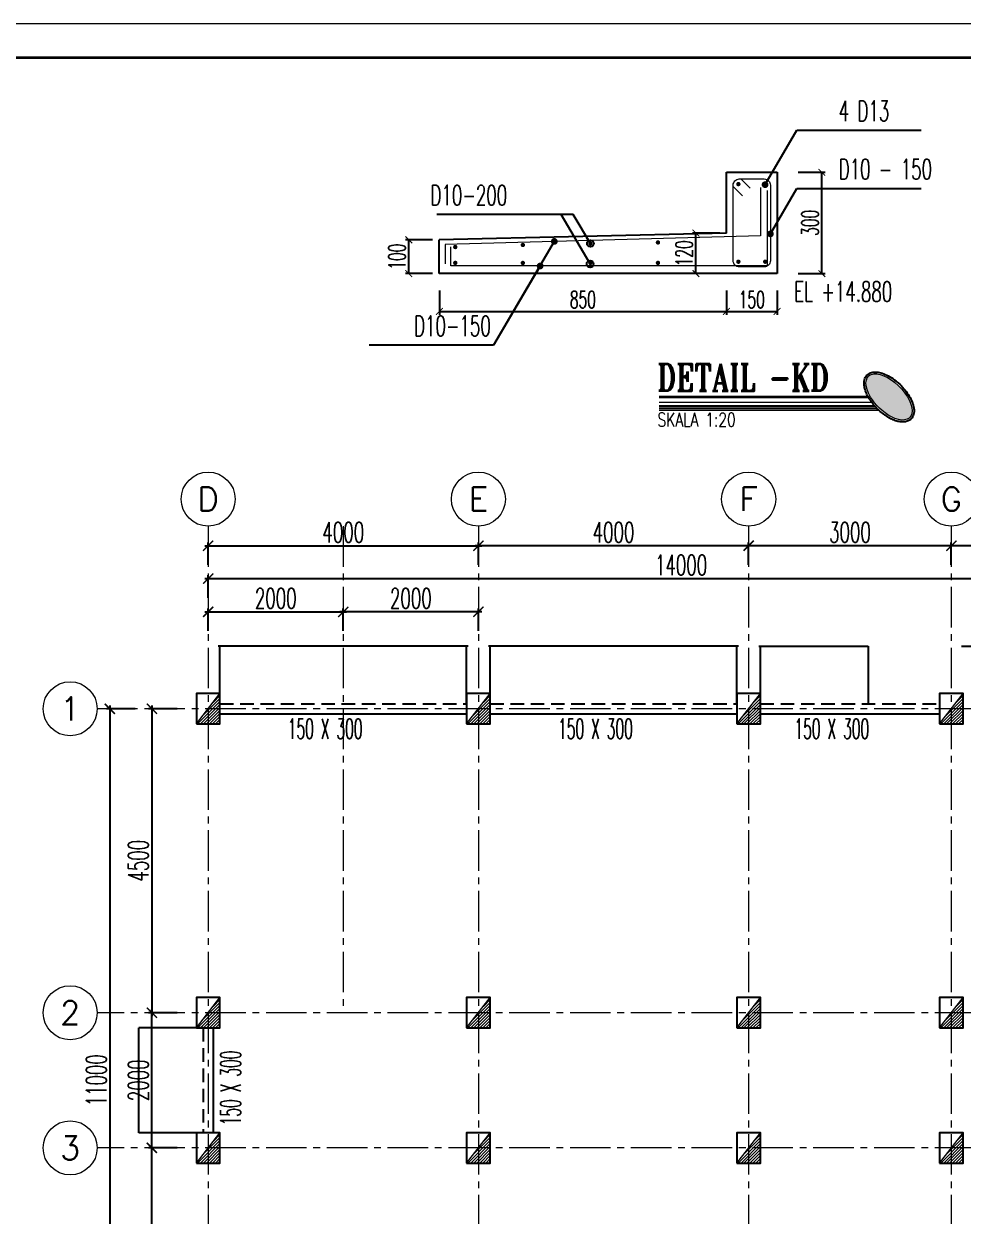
# Model space of a CAD drawing. Header units: inches. Extents: x 266054 to 836293, y -258454 to -102650.
# Drawn here: x 813141 to 827044, y -183698 to -166048 of the extents above; entities that cross this region are included whole.
import ezdxf
from ezdxf.enums import TextEntityAlignment as Align

# ---------------------------------------------------------------- set-up
doc = ezdxf.new("R2010")
doc.units = ezdxf.units.IN
doc.header["$LTSCALE"] = 800
doc.header["$MEASUREMENT"] = 0
doc.linetypes.add('CENTER2', pattern=[1.125, 0.75, -0.125, 0.125, -0.125])
doc.linetypes.add('HIDDEN', pattern=[0.375, 0.25, -0.125])
for name, color, linetype, lineweight in [('AS', 8, 'CENTER2', 5), ('BESI', 1, 'Continuous', 13), ('DIM', 251, 'Continuous', 0), ('DM', 8, 'Continuous', 5), ('GRS KOP', 1, 'Continuous', 35), ('hacht', 8, 'Continuous', 5), ('kop', 7, 'Continuous', 20), ('NOT', 7, 'Continuous', 15)]:
    doc.layers.add(name, color=color, linetype=linetype, lineweight=lineweight)
for name, color, linetype in [('Balok', 4, 'HIDDEN'), ('HAT', 8, 'Continuous'), ('KOL', 5, 'Continuous'), ('LOGO', 7, 'Continuous'), ('NOTASI', 230, 'Continuous'), ('sloop', 4, 'Continuous'), ('TEXT', 4, 'Continuous')]:
    doc.layers.add(name, color=color, linetype=linetype)
doc.styles.add('BARU', font='arial.ttf')
doc.styles.add('DICK STYLE 100', font='romans.shx', dxfattribs={"width": 0.6, "height": 300})
doc.styles.add('rm', font='romans.shx', dxfattribs={"width": 0.6, "height": 250})
doc.styles.add('ROMAND', font='romant.shx', dxfattribs={"width": 0.75, "height": 300})
doc.styles.add('ROMANS', font='romans.shx', dxfattribs={"width": 0.8, "height": 0.25})
doc.styles.add('S', font='SIMPLEX', dxfattribs={"width": 1.1})
doc.styles.get("Standard").update_dxf_attribs({"font": 'romans.shx'})
doc.dimstyles.new('100 A', dxfattribs={"dimtxt": 250, "dimasz": 150, "dimexe": 50, "dimexo": 50, "dimgap": 50, "dimtad": 1, "dimdec": 0, "dimrnd": 1, "dimtxsty": 'DICK STYLE 100', "dimblk": 'ARCHTICK', "dimcen": 100, "dimdle": 50, "dimclrd": 18, "dimclre": 18, "dimclrt": 7, "dimadec": 0, "dimazin": 2, "dimtfac": 1, "dimtdec": 0, "dimtix": 1, "dimtmove": 0, "dimatfit": 3, "dimfxl": 0, "dimarcsym": 0})
doc.dimstyles.new('Copy of 100', dxfattribs={"dimtxt": 200, "dimasz": 100, "dimexe": 50, "dimexo": 100, "dimgap": 50, "dimtad": 1, "dimdec": 0, "dimzin": 0, "dimdsep": 46, "dimtxsty": 'rm', "dimblk": 'ARCHTICK', "dimcen": 0.09, "dimclrd": 16, "dimclre": 16, "dimclrt": 7, "dimadec": 0, "dimazin": 0, "dimtfac": 1, "dimtdec": 0, "dimtix": 1, "dimtmove": 2, "dimatfit": 3, "dimfxl": 0, "dimtolj": 1, "dimtzin": 0, "dimarcsym": 0})
doc.dimstyles.get("Standard").update_dxf_attribs({"dimtxt": 0.18, "dimasz": 0.18, "dimexe": 0.18, "dimexo": 0.0625, "dimgap": 0.09, "dimtad": 0, "dimtih": 1, "dimtoh": 1, "dimdec": 4, "dimzin": 0, "dimdsep": 46, "dimtxsty": 'Standard', "dimcen": 0.09, "dimadec": 0, "dimazin": 0, "dimtfac": 1, "dimtdec": 4, "dimtofl": 0, "dimtmove": 0, "dimatfit": 3, "dimfxl": 0, "dimtolj": 1, "dimtzin": 0, "dimarcsym": 0})

# ---------------------------------------------------------------- blocks, each defined once
blk = doc.blocks.new('NAV')
blk.add_circle((0, -0.4), 0.4)
at = {"style": 'S', "width": 0.75, "flags": 4}
blk.add_attdef('AV', text='', height=0.3, dxfattribs=at).set_placement((0, -0.4), align=Align.MIDDLE)
blk = doc.blocks.new('_ArchTick')
at = {"layer": 'LOGO', "color": 0, "const_width": 0.15}
blk.add_lwpolyline([(-0.5, -0.5), (0.5, 0.5)], dxfattribs=at)
blk = doc.blocks.new('*D358')
at = {"layer": 'Defpoints', "color": 0, "ltscale": 5}
for p in [(829869, -174260), (815869, -174593), (829869, -174593)]:
    blk.add_point(p, dxfattribs=at)
at = {"layer": 'hacht', "color": 18, "lineweight": -2, "ltscale": 5}
for p, q in [((815819, -174260), (829919, -174260)), ((815869, -174543), (815869, -174210)), ((829869, -174543), (829869, -174210))]:
    blk.add_line(p, q, dxfattribs=at)
at = {"layer": 'hacht', "color": 18, "lineweight": -2, "ltscale": 5, "xscale": 150, "yscale": 150, "zscale": 150, "rotation": 180}
blk.add_blockref('_ArchTick', (815869, -174260), dxfattribs=at)
at = {"layer": 'hacht', "color": 18, "lineweight": -2, "ltscale": 5, "xscale": 150, "yscale": 150, "zscale": 150}
blk.add_blockref('_ArchTick', (829869, -174260), dxfattribs=at)
at = {"layer": 'hacht', "color": 7, "ltscale": 5, "insert": (822869, -174060), "char_height": 300, "attachment_point": 5, "style": 'DICK STYLE 100'}
blk.add_mtext('14000', dxfattribs=at)
blk = doc.blocks.new('*D359')
at = {"layer": 'Defpoints', "color": 0, "ltscale": 5}
for p in [(819869, -173774), (815869, -174106), (819869, -174106)]:
    blk.add_point(p, dxfattribs=at)
at = {"layer": 'hacht', "color": 18, "lineweight": -2, "ltscale": 5}
for p, q in [((815819, -173774), (819919, -173774)), ((815869, -174056), (815869, -173724)), ((819869, -174056), (819869, -173724))]:
    blk.add_line(p, q, dxfattribs=at)
at = {"layer": 'hacht', "color": 18, "lineweight": -2, "ltscale": 5, "xscale": 150, "yscale": 150, "zscale": 150, "rotation": 180}
blk.add_blockref('_ArchTick', (815869, -173774), dxfattribs=at)
at = {"layer": 'hacht', "color": 18, "lineweight": -2, "ltscale": 5, "xscale": 150, "yscale": 150, "zscale": 150}
blk.add_blockref('_ArchTick', (819869, -173774), dxfattribs=at)
at = {"layer": 'hacht', "color": 7, "ltscale": 5, "insert": (817869, -173574), "char_height": 300, "attachment_point": 5, "style": 'DICK STYLE 100'}
blk.add_mtext('4000', dxfattribs=at)
blk = doc.blocks.new('*D360')
at = {"layer": 'Defpoints', "color": 0, "ltscale": 5}
for p in [(826869, -173774), (826869, -174106), (829869, -174106)]:
    blk.add_point(p, dxfattribs=at)
at = {"layer": 'hacht', "color": 18, "lineweight": -2, "ltscale": 5}
for p, q in [((829919, -173774), (826819, -173774)), ((826869, -174056), (826869, -173724)), ((829869, -174056), (829869, -173724))]:
    blk.add_line(p, q, dxfattribs=at)
at = {"layer": 'hacht', "color": 18, "lineweight": -2, "ltscale": 5, "xscale": 150, "yscale": 150, "zscale": 150, "rotation": 180}
blk.add_blockref('_ArchTick', (826869, -173774), dxfattribs=at)
at = {"layer": 'hacht', "color": 18, "lineweight": -2, "ltscale": 5, "xscale": 150, "yscale": 150, "zscale": 150}
blk.add_blockref('_ArchTick', (829869, -173774), dxfattribs=at)
at = {"layer": 'hacht', "color": 7, "ltscale": 5, "insert": (828369, -173574), "char_height": 300, "attachment_point": 5, "style": 'DICK STYLE 100'}
blk.add_mtext('3000', dxfattribs=at)
blk = doc.blocks.new('*D361')
at = {"layer": 'Defpoints', "color": 0, "ltscale": 5}
for p in [(823869, -173774), (823869, -174106), (826869, -174106)]:
    blk.add_point(p, dxfattribs=at)
at = {"layer": 'hacht', "color": 18, "lineweight": -2, "ltscale": 5}
for p, q in [((826919, -173774), (823819, -173774)), ((823869, -174056), (823869, -173724)), ((826869, -174056), (826869, -173724))]:
    blk.add_line(p, q, dxfattribs=at)
at = {"layer": 'hacht', "color": 18, "lineweight": -2, "ltscale": 5, "xscale": 150, "yscale": 150, "zscale": 150, "rotation": 180}
blk.add_blockref('_ArchTick', (823869, -173774), dxfattribs=at)
at = {"layer": 'hacht', "color": 18, "lineweight": -2, "ltscale": 5, "xscale": 150, "yscale": 150, "zscale": 150}
blk.add_blockref('_ArchTick', (826869, -173774), dxfattribs=at)
at = {"layer": 'hacht', "color": 7, "ltscale": 5, "insert": (825369, -173574), "char_height": 300, "attachment_point": 5, "style": 'DICK STYLE 100'}
blk.add_mtext('3000', dxfattribs=at)
blk = doc.blocks.new('*D362')
at = {"layer": 'Defpoints', "color": 0, "ltscale": 5}
for p in [(819869, -173774), (819869, -174106), (823869, -174106)]:
    blk.add_point(p, dxfattribs=at)
at = {"layer": 'hacht', "color": 18, "lineweight": -2, "ltscale": 5}
for p, q in [((823919, -173774), (819819, -173774)), ((819869, -174056), (819869, -173724)), ((823869, -174056), (823869, -173724))]:
    blk.add_line(p, q, dxfattribs=at)
at = {"layer": 'hacht', "color": 18, "lineweight": -2, "ltscale": 5, "xscale": 150, "yscale": 150, "zscale": 150, "rotation": 180}
blk.add_blockref('_ArchTick', (819869, -173774), dxfattribs=at)
at = {"layer": 'hacht', "color": 18, "lineweight": -2, "ltscale": 5, "xscale": 150, "yscale": 150, "zscale": 150}
blk.add_blockref('_ArchTick', (823869, -173774), dxfattribs=at)
at = {"layer": 'hacht', "color": 7, "ltscale": 5, "insert": (821869, -173574), "char_height": 300, "attachment_point": 5, "style": 'DICK STYLE 100'}
blk.add_mtext('4000', dxfattribs=at)
blk = doc.blocks.new('*D363')
at = {"layer": 'Defpoints', "color": 0, "ltscale": 5}
for p in [(815036, -182687), (815461, -182687), (815461, -187187)]:
    blk.add_point(p, dxfattribs=at)
at = {"layer": 'hacht', "color": 18, "lineweight": -2, "ltscale": 5}
for p, q in [((815036, -187237), (815036, -182637)), ((815411, -182687), (814986, -182687)), ((815411, -187187), (814986, -187187))]:
    blk.add_line(p, q, dxfattribs=at)
at = {"layer": 'hacht', "color": 18, "lineweight": -2, "ltscale": 5, "xscale": 150, "yscale": 150, "zscale": 150}
for p, rotation in [((815036, -182687), 90), ((815036, -187187), 270)]:
    blk.add_blockref('_ArchTick', p, dxfattribs=dict(at, rotation=rotation))
at = {"layer": 'hacht', "color": 7, "ltscale": 5, "insert": (814836, -184937), "char_height": 300, "attachment_point": 5, "rotation": 90, "style": 'DICK STYLE 100'}
blk.add_mtext('4500', dxfattribs=at)
blk = doc.blocks.new('*D364')
at = {"layer": 'Defpoints', "color": 0, "ltscale": 5}
for p in [(815036, -180687), (815461, -180687), (815461, -182687)]:
    blk.add_point(p, dxfattribs=at)
at = {"layer": 'hacht', "color": 18, "lineweight": -2, "ltscale": 5}
for p, q in [((815411, -180687), (814986, -180687)), ((815036, -182737), (815036, -180637)), ((815411, -182687), (814986, -182687))]:
    blk.add_line(p, q, dxfattribs=at)
at = {"layer": 'hacht', "color": 18, "lineweight": -2, "ltscale": 5, "xscale": 150, "yscale": 150, "zscale": 150}
for p, rotation in [((815036, -180687), 90), ((815036, -182687), 270)]:
    blk.add_blockref('_ArchTick', p, dxfattribs=dict(at, rotation=rotation))
at = {"layer": 'hacht', "color": 7, "ltscale": 5, "insert": (814836, -181687), "char_height": 300, "attachment_point": 5, "rotation": 90, "style": 'DICK STYLE 100'}
blk.add_mtext('2000', dxfattribs=at)
blk = doc.blocks.new('*D365')
at = {"layer": 'Defpoints', "color": 0, "ltscale": 5}
for p in [(815461, -176187), (815036, -180687), (815461, -180687)]:
    blk.add_point(p, dxfattribs=at)
at = {"layer": 'hacht', "color": 18, "lineweight": -2, "ltscale": 5}
for p, q in [((815036, -176137), (815036, -180737)), ((815411, -176187), (814986, -176187)), ((815411, -180687), (814986, -180687))]:
    blk.add_line(p, q, dxfattribs=at)
at = {"layer": 'hacht', "color": 18, "lineweight": -2, "ltscale": 5, "xscale": 150, "yscale": 150, "zscale": 150}
for p, rotation in [((815036, -176187), 90), ((815036, -180687), 270)]:
    blk.add_blockref('_ArchTick', p, dxfattribs=dict(at, rotation=rotation))
at = {"layer": 'hacht', "color": 7, "ltscale": 5, "insert": (814836, -178437), "char_height": 300, "attachment_point": 5, "rotation": 90, "style": 'DICK STYLE 100'}
blk.add_mtext('4500', dxfattribs=at)
blk = doc.blocks.new('*D366')
at = {"layer": 'Defpoints', "color": 0, "ltscale": 5}
for p in [(814838, -176187), (814413, -187187), (814838, -187187)]:
    blk.add_point(p, dxfattribs=at)
at = {"layer": 'hacht', "color": 18, "lineweight": -2, "ltscale": 5}
for p, q in [((814413, -176137), (814413, -187237)), ((814788, -176187), (814363, -176187)), ((814788, -187187), (814363, -187187))]:
    blk.add_line(p, q, dxfattribs=at)
at = {"layer": 'hacht', "color": 18, "lineweight": -2, "ltscale": 5, "xscale": 150, "yscale": 150, "zscale": 150}
for p, rotation in [((814413, -176187), 90), ((814413, -187187), 270)]:
    blk.add_blockref('_ArchTick', p, dxfattribs=dict(at, rotation=rotation))
at = {"layer": 'hacht', "color": 7, "ltscale": 5, "insert": (814213, -181687), "char_height": 300, "attachment_point": 5, "rotation": 90, "style": 'DICK STYLE 100'}
blk.add_mtext('11000', dxfattribs=at)
blk = doc.blocks.new('*D367')
at = {"layer": 'Defpoints', "color": 0, "ltscale": 5}
for p in [(817869, -174752), (815869, -175084), (817869, -175084)]:
    blk.add_point(p, dxfattribs=at)
at = {"layer": 'hacht', "color": 18, "lineweight": -2, "ltscale": 5}
for p, q in [((815869, -175034), (815869, -174702)), ((817869, -175034), (817869, -174702)), ((815819, -174752), (817919, -174752))]:
    blk.add_line(p, q, dxfattribs=at)
at = {"layer": 'hacht', "color": 18, "lineweight": -2, "ltscale": 5, "xscale": 150, "yscale": 150, "zscale": 150, "rotation": 180}
blk.add_blockref('_ArchTick', (815869, -174752), dxfattribs=at)
at = {"layer": 'hacht', "color": 18, "lineweight": -2, "ltscale": 5, "xscale": 150, "yscale": 150, "zscale": 150}
blk.add_blockref('_ArchTick', (817869, -174752), dxfattribs=at)
at = {"layer": 'hacht', "color": 7, "ltscale": 5, "insert": (816869, -174552), "char_height": 300, "attachment_point": 5, "style": 'DICK STYLE 100'}
blk.add_mtext('2000', dxfattribs=at)
blk = doc.blocks.new('*D368')
at = {"layer": 'Defpoints', "color": 0, "ltscale": 5}
for p in [(817869, -174752), (817869, -175084), (819869, -175084)]:
    blk.add_point(p, dxfattribs=at)
at = {"layer": 'hacht', "color": 18, "lineweight": -2, "ltscale": 5}
for p, q in [((817869, -175034), (817869, -174702)), ((819869, -175034), (819869, -174702)), ((819919, -174752), (817819, -174752))]:
    blk.add_line(p, q, dxfattribs=at)
at = {"layer": 'hacht', "color": 18, "lineweight": -2, "ltscale": 5, "xscale": 150, "yscale": 150, "zscale": 150, "rotation": 180}
blk.add_blockref('_ArchTick', (817869, -174752), dxfattribs=at)
at = {"layer": 'hacht', "color": 18, "lineweight": -2, "ltscale": 5, "xscale": 150, "yscale": 150, "zscale": 150}
blk.add_blockref('_ArchTick', (819869, -174752), dxfattribs=at)
at = {"layer": 'hacht', "color": 7, "ltscale": 5, "insert": (818869, -174552), "char_height": 300, "attachment_point": 5, "style": 'DICK STYLE 100'}
blk.add_mtext('2000', dxfattribs=at)
blk = doc.blocks.new('*D482')
at = {"layer": 'Defpoints', "color": 0}
for p in [(819291, -169894), (823541, -169894), (823541, -170305)]:
    blk.add_point(p, dxfattribs=at)
at = {"layer": 'DIM', "color": 16, "lineweight": -2}
for p, q in [((819291, -169994), (819291, -170355)), ((823541, -169994), (823541, -170355)), ((819291, -170305), (823541, -170305))]:
    blk.add_line(p, q, dxfattribs=at)
at = {"layer": 'DIM', "color": 16, "lineweight": -2, "xscale": 100, "yscale": 100, "zscale": 100, "rotation": 180}
blk.add_blockref('_ArchTick', (819291, -170305), dxfattribs=at)
at = {"layer": 'DIM', "color": 16, "lineweight": -2, "xscale": 100, "yscale": 100, "zscale": 100}
blk.add_blockref('_ArchTick', (823541, -170305), dxfattribs=at)
at = {"layer": 'DIM', "color": 7, "insert": (821416, -170130), "char_height": 250, "attachment_point": 5, "style": 'rm'}
blk.add_mtext('\\A1;850', dxfattribs=at)
blk = doc.blocks.new('*D483')
at = {"layer": 'Defpoints', "color": 0}
for p in [(818839, -169245), (819291, -169245), (819291, -169745)]:
    blk.add_point(p, dxfattribs=at)
at = {"layer": 'DIM', "color": 16, "lineweight": -2}
for p, q in [((819191, -169245), (818789, -169245)), ((818839, -169745), (818839, -169245)), ((819191, -169745), (818789, -169745))]:
    blk.add_line(p, q, dxfattribs=at)
at = {"layer": 'DIM', "color": 16, "lineweight": -2, "xscale": 100, "yscale": 100, "zscale": 100}
for p, rotation in [((818839, -169245), 90), ((818839, -169745), 270)]:
    blk.add_blockref('_ArchTick', p, dxfattribs=dict(at, rotation=rotation))
at = {"layer": 'DIM', "color": 7, "insert": (818664, -169495), "char_height": 250, "attachment_point": 5, "rotation": 90, "style": 'rm'}
blk.add_mtext('\\A1;100', dxfattribs=at)
blk = doc.blocks.new('*D484')
at = {"layer": 'Defpoints', "color": 0}
for p in [(823089, -169145), (823541, -169145), (823541, -169745)]:
    blk.add_point(p, dxfattribs=at)
at = {"layer": 'DIM', "color": 16, "lineweight": -2}
for p, q in [((823441, -169145), (823039, -169145)), ((823089, -169745), (823089, -169145)), ((823441, -169745), (823039, -169745))]:
    blk.add_line(p, q, dxfattribs=at)
at = {"layer": 'DIM', "color": 16, "lineweight": -2, "xscale": 100, "yscale": 100, "zscale": 100}
for p, rotation in [((823089, -169145), 90), ((823089, -169745), 270)]:
    blk.add_blockref('_ArchTick', p, dxfattribs=dict(at, rotation=rotation))
at = {"layer": 'DIM', "color": 7, "insert": (822914, -169445), "char_height": 250, "attachment_point": 5, "rotation": 90, "style": 'rm'}
blk.add_mtext('\\A1;120', dxfattribs=at)
blk = doc.blocks.new('*D485')
at = {"layer": 'Defpoints', "color": 0}
for p in [(824501, -168245), (824953, -168245), (824501, -169745)]:
    blk.add_point(p, dxfattribs=at)
at = {"layer": 'DIM', "color": 16, "lineweight": -2}
for p, q in [((824601, -168245), (825003, -168245)), ((824953, -169745), (824953, -168245)), ((824601, -169745), (825003, -169745))]:
    blk.add_line(p, q, dxfattribs=at)
at = {"layer": 'DIM', "color": 16, "lineweight": -2, "xscale": 100, "yscale": 100, "zscale": 100}
for p, rotation in [((824953, -168245), 90), ((824953, -169745), 270)]:
    blk.add_blockref('_ArchTick', p, dxfattribs=dict(at, rotation=rotation))
at = {"layer": 'DIM', "color": 7, "insert": (824778, -168995), "char_height": 250, "attachment_point": 5, "rotation": 90, "style": 'rm'}
blk.add_mtext('\\A1;300', dxfattribs=at)
blk = doc.blocks.new('*D486')
at = {"layer": 'Defpoints', "color": 0}
for p in [(823541, -169894), (824291, -169894), (824291, -170305)]:
    blk.add_point(p, dxfattribs=at)
at = {"layer": 'DIM', "color": 16, "lineweight": -2}
for p, q in [((823541, -169994), (823541, -170355)), ((824291, -169994), (824291, -170355)), ((823541, -170305), (824291, -170305))]:
    blk.add_line(p, q, dxfattribs=at)
at = {"layer": 'DIM', "color": 16, "lineweight": -2, "xscale": 100, "yscale": 100, "zscale": 100, "rotation": 180}
blk.add_blockref('_ArchTick', (823541, -170305), dxfattribs=at)
at = {"layer": 'DIM', "color": 16, "lineweight": -2, "xscale": 100, "yscale": 100, "zscale": 100}
blk.add_blockref('_ArchTick', (824291, -170305), dxfattribs=at)
at = {"layer": 'DIM', "color": 7, "insert": (823916, -170130), "char_height": 250, "attachment_point": 5, "style": 'rm'}
blk.add_mtext('\\A1;150', dxfattribs=at)
blk = doc.blocks.new('kop')
at = {"layer": 'GRS KOP'}
blk.add_lwpolyline([(1, 54), (83, 54), (83, 1), (1, 1)], close=True, dxfattribs=at)
at = {"layer": 'kop', "color": 7}
blk.add_line((84, 55), (0, 55), dxfattribs=at)
at = {"layer": 'kop', "style": 'BARU', "flags": 4}
for p, height in [((73.8, 5.4), 0.35), ((80.303, 5.382), 0.25), ((73.8, 4.9), 0.35), ((80.303, 4.882), 0.25), ((73.8, 4.4), 0.35), ((80.303, 4.382), 0.25)]:
    blk.add_attdef('-', p, '', height=height, dxfattribs=at)
at = {"layer": 'kop', "flags": 4}
for tag, p in [('AR-00', (78.057, 2.648)), ('00', (81.238, 2.647))]:
    blk.add_attdef(tag, text='', height=0.35, dxfattribs=at).set_placement(p, align=Align.MIDDLE)

msp = doc.modelspace()

# ---------------------------------------------------------------- hatches: boundary and pattern name
at = {"layer": 'DM'}
h = msp.add_hatch(color=253, dxfattribs=at)
h.set_gradient(color1=(173, 173, 173), one_color=1, tint=1, name='SPHERICAL')
edge = h.paths.add_edge_path()
edge.add_ellipse((825947.6, -171571.9), major_axis=(-305.5, 305.5), ratio=0.5030364, start_angle=-238.65144, end_angle=63.29594)
edge.add_ellipse((825947.6, -171571.9), major_axis=(-305.5, 305.5), ratio=0.5030364, start_angle=63.29594, end_angle=121.34856)
at = {"layer": 'hacht', "ltscale": 5}
h = msp.add_hatch(dxfattribs=at)
h.set_pattern_fill('ANSI31', color=256, scale=250, style=0)
h.set_pattern_definition([(45, (498012.323, -3335.423), (-22.097087, 22.097087), [])])
h.paths.add_polyline_path([(815694.2, -176412.3), (816044.2, -176412.3), (816044.2, -175962.3)])
h = msp.add_hatch(dxfattribs=at)
h.set_pattern_fill('ANSI31', color=256, scale=250, style=0)
h.set_pattern_definition([(45, (502012.323, -3335.423), (-22.097087, 22.097087), [])])
h.paths.add_polyline_path([(820044.2, -175962.3), (819694.2, -176412.3), (820044.2, -176412.3)])
h = msp.add_hatch(dxfattribs=at)
h.set_pattern_fill('ANSI31', color=256, scale=250, style=0)
h.set_pattern_definition([(45, (506012.323, -3335.423), (-22.097087, 22.097087), [])])
h.paths.add_polyline_path([(824044.2, -175962.3), (823694.2, -176412.3), (824044.2, -176412.3)])
h = msp.add_hatch(dxfattribs=at)
h.set_pattern_fill('ANSI31', color=256, scale=250, style=0)
h.set_pattern_definition([(45, (509012.323, -3335.423), (-22.097087, 22.097087), [])])
h.paths.add_polyline_path([(827044.2, -175962.3), (826694.2, -176412.3), (827044.2, -176412.3)])
h = msp.add_hatch(dxfattribs=at)
h.set_pattern_fill('ANSI31', color=256, scale=250, style=0)
h.set_pattern_definition([(45, (498012.323, -7835.423), (-22.097087, 22.097087), [])])
h.paths.add_polyline_path([(816044.2, -180462.3), (815694.2, -180912.3), (816044.2, -180912.3)])
h = msp.add_hatch(dxfattribs=at)
h.set_pattern_fill('ANSI31', color=256, scale=250, style=0)
h.set_pattern_definition([(45, (502012.323, -7835.423), (-22.097087, 22.097087), [])])
h.paths.add_polyline_path([(820044.2, -180462.3), (819694.2, -180912.3), (820044.2, -180912.3)])
h = msp.add_hatch(dxfattribs=at)
h.set_pattern_fill('ANSI31', color=256, scale=250, style=0)
h.set_pattern_definition([(45, (506012.323, -7835.423), (-22.097087, 22.097087), [])])
h.paths.add_polyline_path([(824044.2, -180462.3), (823694.2, -180912.3), (824044.2, -180912.3)])
h = msp.add_hatch(dxfattribs=at)
h.set_pattern_fill('ANSI31', color=256, scale=250, style=0)
h.set_pattern_definition([(45, (509012.323, -7835.423), (-22.097087, 22.097087), [])])
h.paths.add_polyline_path([(827044.2, -180462.3), (826694.2, -180912.3), (827044.2, -180912.3)])
h = msp.add_hatch(dxfattribs=at)
h.set_pattern_fill('ANSI31', color=256, scale=250, style=0)
h.set_pattern_definition([(45, (498012.323, -9835.423), (-22.097087, 22.097087), [])])
h.paths.add_polyline_path([(816044.2, -182462.3), (815694.2, -182912.3), (816044.2, -182912.3)])
h = msp.add_hatch(dxfattribs=at)
h.set_pattern_fill('ANSI31', color=256, scale=250, style=0)
h.set_pattern_definition([(45, (502012.323, -9835.423), (-22.097087, 22.097087), [])])
h.paths.add_polyline_path([(820044.2, -182462.3), (819694.2, -182912.3), (820044.2, -182912.3)])
h = msp.add_hatch(dxfattribs=at)
h.set_pattern_fill('ANSI31', color=256, scale=250, style=0)
h.set_pattern_definition([(45, (506012.323, -9835.423), (-22.097087, 22.097087), [])])
h.paths.add_polyline_path([(824044.2, -182462.3), (823694.2, -182912.3), (824044.2, -182912.3)])
h = msp.add_hatch(dxfattribs=at)
h.set_pattern_fill('ANSI31', color=256, scale=250, style=0)
h.set_pattern_definition([(45, (509012.323, -9835.423), (-22.097087, 22.097087), [])])
h.paths.add_polyline_path([(827044.2, -182462.3), (826694.2, -182912.3), (827044.2, -182912.3)])

# ---------------------------------------------------------------- linework, layer by layer
at = {"ltscale": 100, "const_width": 34.7}
msp.add_lwpolyline([(822544.1, -171571.9), (825640.9, -171571.9)], dxfattribs=at)
at = {"layer": 'AS'}
for p, q in [((815869.2, -173483.8), (815869.2, -187187.3)), ((817869.2, -173483.8), (817869.2, -180687.3)), ((819869.2, -173483.8), (819869.2, -187187.3)), ((823869.2, -173483.8), (823869.2, -187187.3)), ((826869.2, -173483.8), (826869.2, -187187.3)), ((829925.2, -176187.3), (814226.4, -176187.3)), ((829925.2, -180687.3), (814226.4, -180687.3)), ((829925.2, -182687.3), (814226.4, -182687.3))]:
    msp.add_line(p, q, dxfattribs=at)
at = {"layer": 'Balok', "linetype": 'Continuous', "ltscale": 5}
for p, q in [((819719.2, -175262.3), (816019.2, -175262.3)), ((823719.2, -175262.3), (820019.2, -175262.3)), ((824019.2, -175262.3), (825639.2, -175262.3)), ((827019.2, -175262.3), (829719.2, -175262.3))]:
    msp.add_line(p, q, dxfattribs=at)
at = {"layer": 'Balok', "linetype": 'Continuous'}
for p, q in [((815794.2, -180912.3), (814844.2, -180912.3)), ((815794.2, -182462.3), (814844.2, -182462.3))]:
    msp.add_line(p, q, dxfattribs=at)
at = {"layer": 'Balok', "linetype": 'Continuous', "ltscale": 5}
for points in [[(816044.2, -176112.3), (816044.2, -175262.3)], [(819694.2, -176112.3), (819694.2, -175262.3)], [(820044.2, -176112.3), (820044.2, -175262.3)], [(823694.2, -176112.3), (823694.2, -175262.3)], [(824044.2, -176112.3), (824044.2, -175262.3)], [(825639.2, -175262.3), (825639.2, -176112.3)]]:
    msp.add_lwpolyline(points, dxfattribs=at)
at = {"layer": 'Balok'}
for points in [[(816044.2, -176112.3), (819694.2, -176112.3)], [(820044.2, -176112.3), (823694.2, -176112.3)], [(824044.2, -176112.3), (826694.2, -176112.3)], [(815794.2, -180912.3), (815794.2, -182462.3)]]:
    msp.add_lwpolyline(points, dxfattribs=at)
at = {"layer": 'Balok', "linetype": 'Continuous'}
for points in [[(816044.2, -176262.3), (819694.2, -176262.3)], [(820044.2, -176262.3), (823694.2, -176262.3)], [(824044.2, -176262.3), (826694.2, -176262.3)], [(814844.2, -182462.3), (814844.2, -180912.3)], [(815944.2, -180912.3), (815944.2, -182462.3)]]:
    msp.add_lwpolyline(points, dxfattribs=at)
at = {"layer": 'BESI'}
msp.add_lwpolyline([(823777.1, -168594.3), (823640.7, -168457.8), (823640.7, -168434.7, -0.4142136), (823730.7, -168344.7), (824100.7, -168344.7, -0.4142136), (824190.7, -168434.7), (824190.7, -169554.7, -0.4142136), (824100.7, -169644.7), (823730.7, -169644.7, -0.4142136), (823640.7, -169554.7), (823640.7, -168434.7, -0.4142136), (823730.7, -168344.7), (823753.8, -168344.7), (823890.3, -168481.1)], format="xyb", dxfattribs=at)
for points in [[(824045.9, -168469.2), (824045.9, -169185), (819377.3, -169312.7), (819377.3, -169602.7)], [(824141.8, -168515.2), (824141.8, -169632.1), (819462.6, -169632.1), (819462.6, -169348.7)]]:
    msp.add_lwpolyline(points, dxfattribs=at)
at = {"layer": 'hacht', "ltscale": 2}
for p, q in [((822544.1, -171650.1), (825691.9, -171650.1)), ((822544.1, -171696.4), (825729, -171696.4)), ((822544.1, -171719.5), (825749.6, -171719.5)), ((822544.1, -171742.7), (825771.7, -171742.7)), ((822544.1, -171765.8), (825795.5, -171765.8))]:
    msp.add_line(p, q, dxfattribs=at)
at = {"layer": 'hacht', "ltscale": 5}
for p, q in [((815694.2, -176412.3), (816044.2, -175962.3)), ((819694.2, -176412.3), (820044.2, -175962.3)), ((823694.2, -176412.3), (824044.2, -175962.3)), ((826694.2, -176412.3), (827044.2, -175962.3)), ((815694.2, -180912.3), (816044.2, -180462.3)), ((819694.2, -180912.3), (820044.2, -180462.3)), ((823694.2, -180912.3), (824044.2, -180462.3)), ((826694.2, -180912.3), (827044.2, -180462.3)), ((815694.2, -182912.3), (816044.2, -182462.3)), ((819694.2, -182912.3), (820044.2, -182462.3)), ((823694.2, -182912.3), (824044.2, -182462.3)), ((826694.2, -182912.3), (827044.2, -182462.3))]:
    msp.add_line(p, q, dxfattribs=at)
at = {"layer": 'hacht', "ltscale": 2, "extrusion": (0, 0, -1)}
for start_param, end_param in [(-1.1047225, 4.1652534), (4.1652534, 5.1784628)]:
    msp.add_ellipse((825947.6, -171571.9), major_axis=(-305.5, 305.5), ratio=0.5030364, start_param=start_param, end_param=end_param, dxfattribs=at)
at = {"layer": 'HAT', "const_width": 32.3}
for points in [[(823700.7, -168420.2, 1), (823733, -168420.2, 1)], [(824130.6, -168420.2, -1), (824098.4, -168420.2, -1)], [(822510.8, -169283.3, -1), (822543, -169283.3, -1)], [(819510.8, -169351.8, -1), (819543, -169351.8, -1)], [(820510.8, -169321.6, -1), (820543, -169321.6, -1)], [(821510.8, -169299.7, -1), (821543, -169299.7, -1)], [(819510.8, -169587.2, -1), (819543, -169587.2, -1)], [(820510.8, -169587.2, -1), (820543, -169587.2, -1)], [(821510.8, -169587.2, -1), (821543, -169587.2, -1)], [(822510.8, -169587.2, -1), (822543, -169587.2, -1)], [(823700.7, -169569.1, -1), (823733, -169569.1, -1)], [(824130.6, -169569.1, 1), (824098.4, -169569.1, 1)]]:
    msp.add_lwpolyline(points, format="xyb", close=True, dxfattribs=at)
at = {"layer": 'KOL', "ltscale": 5}
for points in [[(815694.2, -176412.3), (816044.2, -176412.3), (816044.2, -175962.3), (815694.2, -175962.3)], [(819694.2, -176412.3), (820044.2, -176412.3), (820044.2, -175962.3), (819694.2, -175962.3)], [(823694.2, -176412.3), (824044.2, -176412.3), (824044.2, -175962.3), (823694.2, -175962.3)], [(826694.2, -176412.3), (827044.2, -176412.3), (827044.2, -175962.3), (826694.2, -175962.3)], [(815694.2, -180912.3), (816044.2, -180912.3), (816044.2, -180462.3), (815694.2, -180462.3)], [(819694.2, -180912.3), (820044.2, -180912.3), (820044.2, -180462.3), (819694.2, -180462.3)], [(823694.2, -180912.3), (824044.2, -180912.3), (824044.2, -180462.3), (823694.2, -180462.3)], [(826694.2, -180912.3), (827044.2, -180912.3), (827044.2, -180462.3), (826694.2, -180462.3)], [(815694.2, -182912.3), (816044.2, -182912.3), (816044.2, -182462.3), (815694.2, -182462.3)], [(819694.2, -182912.3), (820044.2, -182912.3), (820044.2, -182462.3), (819694.2, -182462.3)], [(823694.2, -182912.3), (824044.2, -182912.3), (824044.2, -182462.3), (823694.2, -182462.3)], [(826694.2, -182912.3), (827044.2, -182912.3), (827044.2, -182462.3), (826694.2, -182462.3)]]:
    msp.add_lwpolyline(points, close=True, dxfattribs=at)
at = {"layer": 'NOTASI', "ltscale": 2}
for points, knots in [([(825657.4, -171599.6), (825633.5, -171558.9), (825626.7, -171545.8), (825609.4, -171509.2), (825600.2, -171485.8), (825586.3, -171440.1), (825581.6, -171417.8), (825577.1, -171375), (825577.3, -171354.5), (825582, -171322.8), (825585, -171311), (825593.1, -171288.7), (825598.4, -171278.2), (825611.1, -171258.8), (825618.7, -171250), (825635.7, -171234.5), (825645.2, -171227.8), (825665.8, -171216.8), (825676.9, -171212.5), (825700.1, -171206), (825712.3, -171203.9), (825737.6, -171201.9), (825750.7, -171202), (825790.8, -171205.1), (825818.9, -171211.1), (825876.8, -171230), (825906.5, -171243), (825966.2, -171275.2), (825996.1, -171294.3), (826054.4, -171337.6), (826082.8, -171361.7), (826136.5, -171413.5), (826161.8, -171441.2), (826207.7, -171498.5), (826228.4, -171528.2), (826263.9, -171587.8), (826278.7, -171617.7), (826301.6, -171676.4), (826309.6, -171705.1), (826316.9, -171752.2), (826318, -171771.2), (826316.1, -171803.4), (826314.1, -171816.9), (826307.2, -171842.5), (826302.4, -171854.6), (826291.2, -171874.9), (826285.2, -171883.4), (826276.6, -171893.1), (826274.7, -171895.1), (826272.7, -171897.1), (826266.4, -171903.4), (826259.6, -171909), (826244.8, -171919), (826236.8, -171923.3), (826220.2, -171930.5), (826211.5, -171933.5), (826193.3, -171938), (826184, -171939.6), (826154.5, -171942.5), (826133.7, -171941.9), (826090.2, -171935.7), (826067.7, -171930.2), (826021.7, -171914.8), (825998.1, -171904.9), (825965.5, -171888.5), (825956.5, -171883.7), (825947.6, -171878.6)], [2.0767628, 2.0767628, 2.0767628, 2.0767628, 2.1866625, 2.1866625, 2.3862146, 2.3862146, 2.5857668, 2.5857668, 2.785319, 2.785319, 2.9121138, 2.9121138, 3.0389086, 3.0389086, 3.1657034, 3.1657034, 3.2924983, 3.2924983, 3.4192931, 3.4192931, 3.5460879, 3.5460879, 3.6728828, 3.6728828, 3.9239312, 3.9239312, 4.1749796, 4.1749796, 4.426028, 4.426028, 4.6770765, 4.6770765, 4.9281249, 4.9281249, 5.1791733, 5.1791733, 5.4302217, 5.4302217, 5.6812701, 5.6812701, 5.861619, 5.861619, 6.0007077, 6.0007077, 6.1397964, 6.1397964, 6.2527106, 6.2527106, 6.2831853, 6.2831853, 6.2831853, 6.3808586, 6.3808586, 6.4785319, 6.4785319, 6.5762052, 6.5762052, 6.6738784, 6.6738784, 6.8734306, 6.8734306, 7.0729827, 7.0729827, 7.2725349, 7.2725349, 7.3480161, 7.3480161, 7.3480161, 7.3480161]), ([(825947.6, -171878.6), (825914.4, -171858.7), (825908.9, -171855.2), (825879.9, -171835.9), (825856.7, -171818.6), (825811.5, -171781.1), (825789.7, -171761), (825748.1, -171718.6), (825728.4, -171696.5), (825691.9, -171650.9), (825675.1, -171627.5), (825659.2, -171602.4), (825658.3, -171601), (825657.4, -171599.6)], [1.14260602, 1.14260602, 1.14260602, 1.14260602, 1.18890174, 1.18890174, 1.38845389, 1.38845389, 1.58800604, 1.58800604, 1.78755819, 1.78755819, 1.98711034, 1.98711034, 1.99898545, 1.99898545, 1.99898545, 1.99898545])]:
    msp.add_open_spline(points, degree=3, knots=knots, dxfattribs=at)
at = {"layer": 'sloop'}
for p, q in [((823540.7, -169144.7), (823540.7, -168244.7)), ((823540.7, -168244.7), (824290.7, -168244.7)), ((824290.7, -168244.7), (824290.7, -169744.7)), ((824290.7, -169744.7), (823540.7, -169744.7))]:
    msp.add_line(p, q, dxfattribs=at)
for points in [[(823540.7, -169144.7), (819290.7, -169244.7)], [(819290.7, -169744.7), (819290.7, -169244.7)], [(823540.7, -169744.7), (819290.7, -169744.7)]]:
    msp.add_lwpolyline(points, dxfattribs=at)

# ---------------------------------------------------------------- block references
at = {"layer": 'kop', "xscale": 500, "yscale": 500, "zscale": 500}
msp.add_blockref('kop', (794292.6, -193548), dxfattribs=at)
at = {"layer": 'NOT'}
ref = msp.add_blockref('NAV', (815869.2, -172683.8), dxfattribs=dict(at, xscale=1000, yscale=1000, zscale=1000))
ref.add_attrib('AV', 'D', dxfattribs={"layer": '0', "height": 350, "flags": 4}).set_placement((815869.2, -173083.8), align=Align.MIDDLE)
ref = msp.add_blockref('NAV', (819869.2, -172683.8), dxfattribs=dict(at, xscale=1000, yscale=1000, zscale=1000))
ref.add_attrib('AV', 'E', dxfattribs={"layer": '0', "height": 350, "flags": 4}).set_placement((819869.2, -173083.8), align=Align.MIDDLE)
ref = msp.add_blockref('NAV', (823869.2, -172683.8), dxfattribs=dict(at, xscale=1000, yscale=1000, zscale=1000))
ref.add_attrib('AV', 'F', dxfattribs={"layer": '0', "height": 350, "flags": 4}).set_placement((823869.2, -173083.8), align=Align.MIDDLE)
ref = msp.add_blockref('NAV', (826869.2, -172683.8), dxfattribs=dict(at, xscale=1000, yscale=1000, zscale=1000))
ref.add_attrib('AV', 'G', dxfattribs={"layer": '0', "height": 350, "flags": 4}).set_placement((826869.2, -173083.8), align=Align.MIDDLE)
ref = msp.add_blockref('NAV', (813826.4, -175787.3), dxfattribs=dict(at, xscale=1000, yscale=1000, zscale=1000))
ref.add_attrib('AV', '1', dxfattribs={"layer": '0', "height": 350, "flags": 4}).set_placement((813826.4, -176187.3), align=Align.MIDDLE)
ref = msp.add_blockref('NAV', (813826.4, -180287.3), dxfattribs=dict(at, xscale=1000, yscale=1000, zscale=1000))
ref.add_attrib('AV', '2', dxfattribs={"layer": '0', "height": 350, "flags": 4}).set_placement((813826.4, -180687.3), align=Align.MIDDLE)
ref = msp.add_blockref('NAV', (813826.4, -182287.3), dxfattribs=dict(at, xscale=1000, yscale=1000, zscale=1000))
ref.add_attrib('AV', '3', dxfattribs={"layer": '0', "height": 350, "flags": 4}).set_placement((813826.4, -182687.3), align=Align.MIDDLE)

# ---------------------------------------------------------------- texts
at = {"layer": 'BESI', "style": 'ROMAND', "width": 0.75}
msp.add_text('SKALA 1:20', height=200, dxfattribs=at).set_placement((822519.8, -172007.9))
at = {"layer": 'TEXT'}
for s, height, style, width, p in [('DETAIL -KD', 400.05, 'ROMAND', 0.75, (822512.6, -171482)), ('150 X 300', 300, 'ROMANS', 0.5, (817048.2, -176633.6)), ('150 X 300', 300, 'ROMANS', 0.5, (821048.2, -176633.6)), ('150 X 300', 300, 'ROMANS', 0.5, (824548.2, -176633.6))]:
    msp.add_text(s, height=height, dxfattribs=dict(at, style=style, width=width)).set_placement(p)
at = {"layer": 'TEXT', "style": 'ROMANS', "width": 0.5}
msp.add_text('150 X 300', height=300, rotation=90, dxfattribs=at).set_placement((816351.4, -182353.9))
at = {"layer": 'TEXT', "char_height": 300, "style": 'ROMANS'}
for s, insert, attachment_point in [('{\\W0.6;4 D13}', (825202.5, -167337), 4), ('{\\W0.6;D10 - 150}', (825202.5, -168199.2), 4), ('{\\W0.6;D10-200}', (820294.6, -168584.4), 6), ('{\\W0.6;EL +14.880}', (824544.1, -170010.4), 4), ('{\\W0.6;D10-150}', (820051.9, -170519), 6)]:
    msp.add_mtext(s, dxfattribs=dict(at, insert=insert, attachment_point=attachment_point))

# ---------------------------------------------------------------- dimensions: what is measured, and where the dimension line sits
at = {"layer": 'DIM'}
for base, p1, p2, picture, middle in [((824952.8, -168244.7), (824501.1, -169744.7), (824501.1, -168244.7), '*D485', (824777.8, -168994.7)), ((818838.9, -169244.7), (819290.7, -169744.7), (819290.7, -169244.7), '*D483', (818663.9, -169494.7)), ((823088.9, -169144.7), (823540.7, -169744.7), (823540.7, -169144.7), '*D484', (822913.9, -169444.7))]:
    dim = msp.add_linear_dim(base=base, p1=p1, p2=p2, angle=90, dimstyle='Copy of 100', override={"dimlfac": 0.2}, dxfattribs=at)
    dim.commit()
    dim.dimension.update_dxf_attribs({"geometry": picture, "text_midpoint": middle})
for base, p1, p2, picture, middle in [((823540.7, -170304.5), (819290.7, -169893.6), (823540.7, -169893.6), '*D482', (821415.7, -170129.5)), ((824290.7, -170304.5), (823540.7, -169893.6), (824290.7, -169893.6), '*D486', (823915.7, -170129.5))]:
    dim = msp.add_linear_dim(base=base, p1=p1, p2=p2, dimstyle='Copy of 100', override={"dimlfac": 0.2}, dxfattribs=at)
    dim.commit()
    dim.dimension.update_dxf_attribs({"geometry": picture, "text_midpoint": middle})
at = {"layer": 'hacht', "ltscale": 5}
for base, p1, p2, picture, middle in [((819869.2, -173773.5), (815869.2, -174106.2), (819869.2, -174106.2), '*D359', (817869.2, -173573.5)), ((829869.2, -174260.2), (815869.2, -174592.8), (829869.2, -174592.8), '*D358', (822869.2, -174060.2)), ((817869.2, -174751.8), (815869.2, -175084.4), (817869.2, -175084.4), '*D367', (816869.2, -174551.8))]:
    dim = msp.add_linear_dim(base=base, p1=p1, p2=p2, dimstyle='100 A', dxfattribs=at)
    dim.commit()
    dim.dimension.update_dxf_attribs({"geometry": picture, "text_midpoint": middle})
for base, p1, p2, picture, middle in [((819869.2, -173773.5), (823869.2, -174106.2), (819869.2, -174106.2), '*D362', (821869.2, -173573.5)), ((823869.2, -173773.5), (826869.2, -174106.2), (823869.2, -174106.2), '*D361', (825369.2, -173573.5)), ((826869.2, -173773.5), (829869.2, -174106.2), (826869.2, -174106.2), '*D360', (828369.2, -173573.5)), ((817869.2, -174751.8), (819869.2, -175084.4), (817869.2, -175084.4), '*D368', (818869.2, -174551.8))]:
    dim = msp.add_linear_dim(base=base, p1=p1, p2=p2, angle=180, dimstyle='100 A', dxfattribs=at)
    dim.commit()
    dim.dimension.update_dxf_attribs({"geometry": picture, "text_midpoint": middle})
for base, p1, p2, angle, picture, middle in [((814412.6, -187187.3), (814837.6, -176187.3), (814837.6, -187187.3), 270, '*D366', (814412.6, -181687.3)), ((815035.6, -180687.3), (815460.6, -176187.3), (815460.6, -180687.3), 270, '*D365', (815035.6, -178437.3)), ((815035.6, -180687.3), (815460.6, -182687.3), (815460.6, -180687.3), 90, '*D364', (815035.6, -181687.3)), ((815035.6, -182687.3), (815460.6, -187187.3), (815460.6, -182687.3), 90, '*D363', (815035.6, -184937.3))]:
    dim = msp.add_linear_dim(base=base, p1=p1, p2=p2, angle=angle, dimstyle='100 A', dxfattribs=at)
    dim.commit()
    dim.dimension.update_dxf_attribs({"geometry": picture, "text_midpoint": middle, "dimtype": 160})

# ---------------------------------------------------------------- leaders
at = {"layer": 'HAT'}
for points, override in [([(824112.5, -168428.6), (824583.3, -167624.3), (826421.9, -167624.3)], {"dimscale": 1, "dimasz": 100, "dimtad": 0, "dimlfac": 0.1, "dimldrblk": 'Dot'}), ([(824190.7, -169157.4), (824583.3, -168486.6), (826421.9, -168486.6)], {"dimscale": 1, "dimasz": 100, "dimtad": 0, "dimlfac": 0.1, "dimldrblk": 'Dot'}), ([(821522.2, -169602.6), (821093.8, -168871.7), (819255.1, -168871.7)], {"dimscale": 1, "dimasz": 100, "dimtad": 0, "dimlfac": 0.1, "dimldrblk": 'Origin'}), ([(821526.9, -169299.7), (821273.4, -168871.7), (819434.8, -168871.7)], {"dimscale": 1, "dimasz": 100, "dimtad": 0, "dimlfac": 0.1, "dimldrblk": 'Origin'}), ([(820992.7, -169268.9), (820091.5, -170806.3), (818252.9, -170806.3)], {"dimscale": 1, "dimasz": 100, "dimtad": 0, "dimlfac": 0.1, "dimldrblk": 'Dot'}), ([(820783, -169632.1), (820091.5, -170806.3), (818252.9, -170806.3)], {"dimscale": 1, "dimasz": 100, "dimtad": 0, "dimlfac": 0.1, "dimldrblk": 'Dot'})]:
    msp.add_leader(points, dimstyle='Standard', override=override, dxfattribs=at)

doc.saveas('drawing.dxf')
